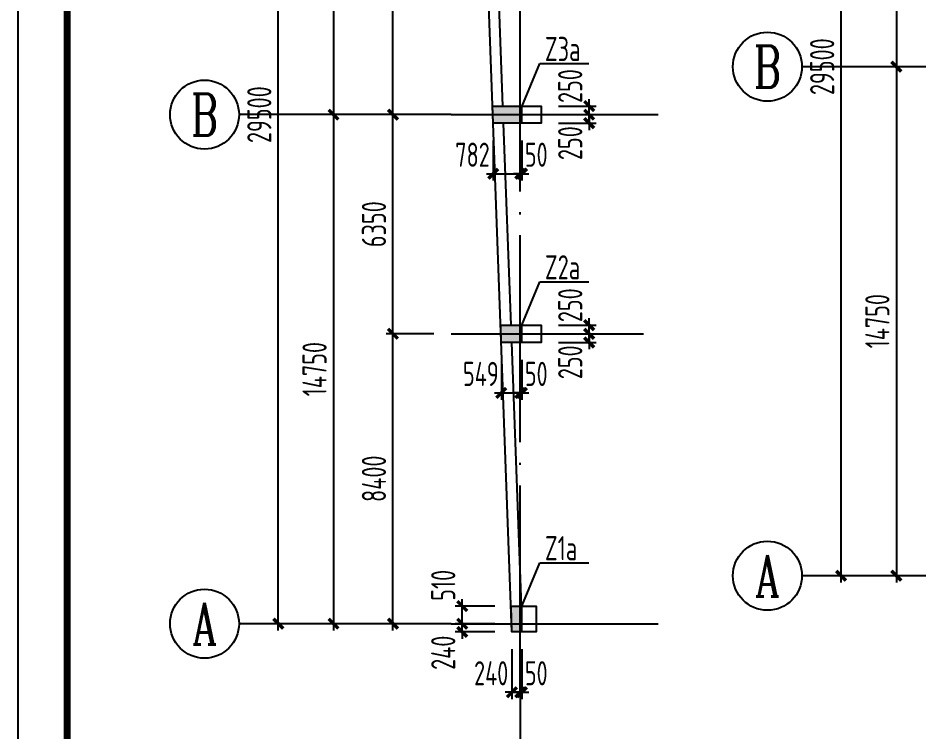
# Model space of a CAD drawing. Extents: x -3102990 to -851544, y -5293060 to -2540151.
# Drawn here: x -2347636 to -2334594, y -2656533 to -2646189 of the extents above; entities that cross this region are included whole.
import ezdxf
from ezdxf.enums import TextEntityAlignment as Align

# ---------------------------------------------------------------- set-up
doc = ezdxf.new("R2010")
doc.units = 0
doc.header["$LTSCALE"] = 1000
doc.header["$PDMODE"] = 1
doc.linetypes.add('DASH', pattern=[0.35, 0.25, -0.1])
doc.linetypes.add('DOTE', pattern=[2.42, 2, -0.2, 0.02, -0.2])
doc.layers.get('0').update_dxf_attribs({"linetype": 'CONTINUOUS'})
doc.layers.get('Defpoints').update_dxf_attribs({"linetype": 'CONTINUOUS'})
for name, color, linetype in [('AXIS', 253, 'DOTE'), ('BEAM_CON', 4, 'CONTINUOUS'), ('COLU', 7, 'CONTINUOUS'), ('DIM', 3, 'CONTINUOUS'), ('NUM', 7, 'CONTINUOUS'), ('PUB_TITLE', 4, 'CONTINUOUS'), ('TEXT', 7, 'CONTINUOUS')]:
    doc.layers.add(name, color=color, linetype=linetype)
doc.layers.add('yichutu', color=7, linetype='CONTINUOUS', true_color=0xffffff, plot=False)
doc.styles.add('TSSD_Axis', font='Complex.shx', dxfattribs={"width": 0.7, "bigfont": 'hztxt.shx'})
doc.styles.add('TSSD_Dimension', font='tssdeng.shx', dxfattribs={"width": 0.7, "bigfont": 'Hztxt.shx'})
doc.styles.add('TSSD_Rein', font='Tssdeng.shx', dxfattribs={"width": 0.75, "bigfont": 'hztxt.shx'})
doc.dimstyles.new('TSSD_200_100', dxfattribs={"dimtxt": 350, "dimasz": 100, "dimexe": 100, "dimexo": 250, "dimgap": 100, "dimtad": 1, "dimdec": 0, "dimlfac": 2, "dimzin": 0, "dimdsep": 46, "dimtxsty": 'TSSD_Dimension', "dimblk": 'ARCHTICK', "dimcen": 0, "dimdle": 100, "dimclrt": 7, "dimadec": 0, "dimazin": 0, "dimtfac": 1, "dimtdec": 0, "dimtix": 1, "dimtmove": 2, "dimatfit": 3, "dimfxl": 1, "dimtolj": 1, "dimtzin": 0, "dimarcsym": 0})

# ---------------------------------------------------------------- blocks, each defined once
blk = doc.blocks.new('ts_axno')
at = {"color": 0, "linetype": 'ByBlock', "lineweight": -2}
blk.add_circle((0, 0), 0.5, dxfattribs=at)
at = {"color": 0, "linetype": 'ByBlock', "lineweight": -2, "style": 'TSSD_Axis', "width": 0.7}
blk.add_attdef('A', text='', height=0.6, dxfattribs=at).set_placement((0, 0), align=Align.MIDDLE_CENTER)
blk = doc.blocks.new('_ArchTick')
at = {"color": 0, "const_width": 0.5}
blk.add_lwpolyline([(-0.71, -0.71), (0.71, 0.71)], dxfattribs=at)
blk = doc.blocks.new('*D1132')
at = {"layer": 'Defpoints', "color": 0, "ltscale": 1.5}
for p in [(-2333201, -2639519), (-2334908, -2646894), (-2333201, -2646894)]:
    blk.add_point(p, dxfattribs=at)
at = {"layer": 'DIM', "color": 0, "lineweight": -2, "ltscale": 1.5}
for p, q in [((-2334908, -2639419), (-2334908, -2646994)), ((-2333451, -2639519), (-2335008, -2639519)), ((-2333451, -2646894), (-2335008, -2646894))]:
    blk.add_line(p, q, dxfattribs=at)
at = {"layer": 'DIM', "color": 0, "lineweight": -2, "ltscale": 1.5, "xscale": 100, "yscale": 100, "zscale": 100}
for p, rotation in [((-2334908, -2639519), 90), ((-2334908, -2646894), 270)]:
    blk.add_blockref('_ArchTick', p, dxfattribs=dict(at, rotation=rotation))
at = {"layer": 'DIM', "color": 7, "ltscale": 1.5, "insert": (-2335183, -2643206), "char_height": 350, "attachment_point": 5, "rotation": 90, "style": 'TSSD_Dimension'}
blk.add_mtext('\\A1;14750', dxfattribs=at)
blk = doc.blocks.new('*D1133')
at = {"layer": 'Defpoints', "color": 0, "ltscale": 1.5}
for p in [(-2333201, -2646894), (-2334908, -2654269), (-2333201, -2654269)]:
    blk.add_point(p, dxfattribs=at)
at = {"layer": 'DIM', "color": 0, "lineweight": -2, "ltscale": 1.5}
for p, q in [((-2334908, -2646794), (-2334908, -2654369)), ((-2333451, -2646894), (-2335008, -2646894)), ((-2333451, -2654269), (-2335008, -2654269))]:
    blk.add_line(p, q, dxfattribs=at)
at = {"layer": 'DIM', "color": 0, "lineweight": -2, "ltscale": 1.5, "xscale": 100, "yscale": 100, "zscale": 100}
for p, rotation in [((-2334908, -2646894), 90), ((-2334908, -2654269), 270)]:
    blk.add_blockref('_ArchTick', p, dxfattribs=dict(at, rotation=rotation))
at = {"layer": 'DIM', "color": 7, "ltscale": 1.5, "insert": (-2335183, -2650581), "char_height": 350, "attachment_point": 5, "rotation": 90, "style": 'TSSD_Dimension'}
blk.add_mtext('\\A1;14750', dxfattribs=at)
blk = doc.blocks.new('*D1134')
at = {"layer": 'Defpoints', "color": 0, "ltscale": 1.5}
for p in [(-2335708, -2639519), (-2333201, -2639519), (-2333201, -2654269)]:
    blk.add_point(p, dxfattribs=at)
at = {"layer": 'DIM', "color": 0, "lineweight": -2, "ltscale": 1.5}
for p, q in [((-2335708, -2654369), (-2335708, -2639419)), ((-2333451, -2639519), (-2335808, -2639519)), ((-2333451, -2654269), (-2335808, -2654269))]:
    blk.add_line(p, q, dxfattribs=at)
at = {"layer": 'DIM', "color": 0, "lineweight": -2, "ltscale": 1.5, "xscale": 100, "yscale": 100, "zscale": 100}
for p, rotation in [((-2335708, -2639519), 90), ((-2335708, -2654269), 270)]:
    blk.add_blockref('_ArchTick', p, dxfattribs=dict(at, rotation=rotation))
at = {"layer": 'DIM', "color": 7, "ltscale": 1.5, "insert": (-2335983, -2646894), "char_height": 350, "attachment_point": 5, "rotation": 90, "style": 'TSSD_Dimension'}
blk.add_mtext('\\A1;29500', dxfattribs=at)
blk = doc.blocks.new('*D2132')
at = {"layer": 'Defpoints', "color": 0, "ltscale": 1.5}
for p in [(-2341358, -2640214), (-2343064, -2647589), (-2341358, -2647589)]:
    blk.add_point(p, dxfattribs=at)
at = {"layer": 'DIM', "color": 0, "lineweight": -2, "ltscale": 1.5}
for p, q in [((-2343064, -2640114), (-2343064, -2647689)), ((-2341608, -2640214), (-2343164, -2640214)), ((-2341608, -2647589), (-2343164, -2647589))]:
    blk.add_line(p, q, dxfattribs=at)
at = {"layer": 'DIM', "color": 0, "lineweight": -2, "ltscale": 1.5, "xscale": 100, "yscale": 100, "zscale": 100}
for p, rotation in [((-2343064, -2640214), 90), ((-2343064, -2647589), 270)]:
    blk.add_blockref('_ArchTick', p, dxfattribs=dict(at, rotation=rotation))
at = {"layer": 'DIM', "color": 7, "ltscale": 1.5, "insert": (-2343339, -2643901), "char_height": 350, "attachment_point": 5, "rotation": 90, "style": 'TSSD_Dimension'}
blk.add_mtext('\\A1;14750', dxfattribs=at)
blk = doc.blocks.new('*D2133')
at = {"layer": 'Defpoints', "color": 0, "ltscale": 1.5}
for p in [(-2341358, -2647589), (-2343064, -2654964), (-2341358, -2654964)]:
    blk.add_point(p, dxfattribs=at)
at = {"layer": 'DIM', "color": 0, "lineweight": -2, "ltscale": 1.5}
for p, q in [((-2343064, -2647489), (-2343064, -2655064)), ((-2341608, -2647589), (-2343164, -2647589)), ((-2341608, -2654964), (-2343164, -2654964))]:
    blk.add_line(p, q, dxfattribs=at)
at = {"layer": 'DIM', "color": 0, "lineweight": -2, "ltscale": 1.5, "xscale": 100, "yscale": 100, "zscale": 100}
for p, rotation in [((-2343064, -2647589), 90), ((-2343064, -2654964), 270)]:
    blk.add_blockref('_ArchTick', p, dxfattribs=dict(at, rotation=rotation))
at = {"layer": 'DIM', "color": 7, "ltscale": 1.5, "insert": (-2343339, -2651276), "char_height": 350, "attachment_point": 5, "rotation": 90, "style": 'TSSD_Dimension'}
blk.add_mtext('\\A1;14750', dxfattribs=at)
blk = doc.blocks.new('*D2134')
at = {"layer": 'Defpoints', "color": 0, "ltscale": 1.5}
for p in [(-2343864, -2640214), (-2341358, -2640214), (-2341358, -2654964)]:
    blk.add_point(p, dxfattribs=at)
at = {"layer": 'DIM', "color": 0, "lineweight": -2, "ltscale": 1.5}
for p, q in [((-2343864, -2655064), (-2343864, -2640114)), ((-2341608, -2640214), (-2343964, -2640214)), ((-2341608, -2654964), (-2343964, -2654964))]:
    blk.add_line(p, q, dxfattribs=at)
at = {"layer": 'DIM', "color": 0, "lineweight": -2, "ltscale": 1.5, "xscale": 100, "yscale": 100, "zscale": 100}
for p, rotation in [((-2343864, -2640214), 90), ((-2343864, -2654964), 270)]:
    blk.add_blockref('_ArchTick', p, dxfattribs=dict(at, rotation=rotation))
at = {"layer": 'DIM', "color": 7, "ltscale": 1.5, "insert": (-2344139, -2647589), "char_height": 350, "attachment_point": 5, "rotation": 90, "style": 'TSSD_Dimension'}
blk.add_mtext('\\A1;29500', dxfattribs=at)
blk = doc.blocks.new('*D2135')
at = {"layer": 'Defpoints', "color": 0, "ltscale": 1.5}
for p in [(-2340478, -2655084), (-2340358, -2655084), (-2340358, -2655957)]:
    blk.add_point(p, dxfattribs=at)
at = {"layer": 'DIM', "color": 0, "lineweight": -2, "ltscale": 1.5}
for p, q in [((-2340478, -2655334), (-2340478, -2656057)), ((-2340358, -2655334), (-2340358, -2656057)), ((-2340478, -2655957), (-2340578, -2655957)), ((-2340478, -2655957), (-2340358, -2655957)), ((-2340358, -2655957), (-2340258, -2655957))]:
    blk.add_line(p, q, dxfattribs=at)
at = {"layer": 'DIM', "color": 0, "lineweight": -2, "ltscale": 1.5, "xscale": 100, "yscale": 100, "zscale": 100}
blk.add_blockref('_ArchTick', (-2340478, -2655957), dxfattribs=at)
at = {"layer": 'DIM', "color": 0, "lineweight": -2, "ltscale": 1.5, "xscale": 100, "yscale": 100, "zscale": 100, "rotation": 180}
blk.add_blockref('_ArchTick', (-2340358, -2655957), dxfattribs=at)
at = {"layer": 'DIM', "color": 7, "ltscale": 1.5, "insert": (-2340779, -2655682), "char_height": 350, "attachment_point": 5, "style": 'TSSD_Dimension'}
blk.add_mtext('\\A1;240', dxfattribs=at)
blk = doc.blocks.new('*D2136')
at = {"layer": 'Defpoints', "color": 0, "ltscale": 1.5}
for p in [(-2340358, -2655084), (-2340333, -2655084), (-2340333, -2655957)]:
    blk.add_point(p, dxfattribs=at)
at = {"layer": 'DIM', "color": 0, "lineweight": -2, "ltscale": 1.5}
for p, q in [((-2340358, -2655334), (-2340358, -2656057)), ((-2340333, -2655334), (-2340333, -2656057)), ((-2340358, -2655957), (-2340458, -2655957)), ((-2340358, -2655957), (-2340333, -2655957)), ((-2340333, -2655957), (-2340233, -2655957))]:
    blk.add_line(p, q, dxfattribs=at)
at = {"layer": 'DIM', "color": 0, "lineweight": -2, "ltscale": 1.5, "xscale": 100, "yscale": 100, "zscale": 100}
blk.add_blockref('_ArchTick', (-2340358, -2655957), dxfattribs=at)
at = {"layer": 'DIM', "color": 0, "lineweight": -2, "ltscale": 1.5, "xscale": 100, "yscale": 100, "zscale": 100, "rotation": 180}
blk.add_blockref('_ArchTick', (-2340333, -2655957), dxfattribs=at)
at = {"layer": 'DIM', "color": 7, "ltscale": 1.5, "insert": (-2340126, -2655682), "char_height": 350, "attachment_point": 5, "style": 'TSSD_Dimension'}
blk.add_mtext('\\A1;50', dxfattribs=at)
blk = doc.blocks.new('*D2137')
at = {"layer": 'Defpoints', "color": 0, "ltscale": 1.5}
for p in [(-2341199, -2654964), (-2340478, -2654964), (-2340478, -2655084)]:
    blk.add_point(p, dxfattribs=at)
at = {"layer": 'DIM', "color": 0, "lineweight": -2, "ltscale": 1.5}
for p, q in [((-2341199, -2654964), (-2341199, -2654864)), ((-2340728, -2654964), (-2341299, -2654964)), ((-2341199, -2655084), (-2341199, -2654964)), ((-2340728, -2655084), (-2341299, -2655084)), ((-2341199, -2655084), (-2341199, -2655184))]:
    blk.add_line(p, q, dxfattribs=at)
at = {"layer": 'DIM', "color": 0, "lineweight": -2, "ltscale": 1.5, "xscale": 100, "yscale": 100, "zscale": 100}
for p, rotation in [((-2341199, -2654964), 270), ((-2341199, -2655084), 90)]:
    blk.add_blockref('_ArchTick', p, dxfattribs=dict(at, rotation=rotation))
at = {"layer": 'DIM', "color": 7, "ltscale": 1.5, "insert": (-2341474, -2655385), "char_height": 350, "attachment_point": 5, "rotation": 90, "style": 'TSSD_Dimension'}
blk.add_mtext('\\A1;240', dxfattribs=at)
blk = doc.blocks.new('*D2138')
at = {"layer": 'Defpoints', "color": 0, "ltscale": 1.5}
for p in [(-2341199, -2654709), (-2340478, -2654709), (-2340478, -2654964)]:
    blk.add_point(p, dxfattribs=at)
at = {"layer": 'DIM', "color": 0, "lineweight": -2, "ltscale": 1.5}
for p, q in [((-2341199, -2655064), (-2341199, -2654609)), ((-2340728, -2654709), (-2341299, -2654709)), ((-2340728, -2654964), (-2341299, -2654964))]:
    blk.add_line(p, q, dxfattribs=at)
at = {"layer": 'DIM', "color": 0, "lineweight": -2, "ltscale": 1.5, "xscale": 100, "yscale": 100, "zscale": 100}
for p, rotation in [((-2341199, -2654709), 90), ((-2341199, -2654964), 270)]:
    blk.add_blockref('_ArchTick', p, dxfattribs=dict(at, rotation=rotation))
at = {"layer": 'DIM', "color": 7, "ltscale": 1.5, "insert": (-2341474, -2654408), "char_height": 350, "attachment_point": 5, "rotation": 90, "style": 'TSSD_Dimension'}
blk.add_mtext('\\A1;510', dxfattribs=at)
blk = doc.blocks.new('*D2139')
at = {"layer": 'Defpoints', "color": 0, "ltscale": 1.5}
for p in [(-2342203, -2650764), (-2341358, -2650764), (-2341358, -2654964)]:
    blk.add_point(p, dxfattribs=at)
at = {"layer": 'DIM', "color": 0, "lineweight": -2, "ltscale": 1.5}
for p, q in [((-2342203, -2655064), (-2342203, -2650664)), ((-2341608, -2650764), (-2342303, -2650764)), ((-2341608, -2654964), (-2342303, -2654964))]:
    blk.add_line(p, q, dxfattribs=at)
at = {"layer": 'DIM', "color": 0, "lineweight": -2, "ltscale": 1.5, "xscale": 100, "yscale": 100, "zscale": 100}
for p, rotation in [((-2342203, -2650764), 90), ((-2342203, -2654964), 270)]:
    blk.add_blockref('_ArchTick', p, dxfattribs=dict(at, rotation=rotation))
at = {"layer": 'DIM', "color": 7, "ltscale": 1.5, "insert": (-2342478, -2652864), "char_height": 350, "attachment_point": 5, "rotation": 90, "style": 'TSSD_Dimension'}
blk.add_mtext('\\A1;8400', dxfattribs=at)
blk = doc.blocks.new('*D2140')
at = {"layer": 'Defpoints', "color": 0, "ltscale": 1.5}
for p in [(-2342203, -2647589), (-2341358, -2647589), (-2341358, -2650764)]:
    blk.add_point(p, dxfattribs=at)
at = {"layer": 'DIM', "color": 0, "lineweight": -2, "ltscale": 1.5}
for p, q in [((-2342203, -2650864), (-2342203, -2647489)), ((-2341608, -2647589), (-2342303, -2647589)), ((-2341608, -2650764), (-2342303, -2650764))]:
    blk.add_line(p, q, dxfattribs=at)
at = {"layer": 'DIM', "color": 0, "lineweight": -2, "ltscale": 1.5, "xscale": 100, "yscale": 100, "zscale": 100}
for p, rotation in [((-2342203, -2647589), 90), ((-2342203, -2650764), 270)]:
    blk.add_blockref('_ArchTick', p, dxfattribs=dict(at, rotation=rotation))
at = {"layer": 'DIM', "color": 7, "ltscale": 1.5, "insert": (-2342478, -2649176), "char_height": 350, "attachment_point": 5, "rotation": 90, "style": 'TSSD_Dimension'}
blk.add_mtext('\\A1;6350', dxfattribs=at)
blk = doc.blocks.new('*D2141')
at = {"layer": 'Defpoints', "color": 0, "ltscale": 1.5}
for p in [(-2342203, -2643901), (-2341358, -2643901), (-2341358, -2647589)]:
    blk.add_point(p, dxfattribs=at)
at = {"layer": 'DIM', "color": 0, "lineweight": -2, "ltscale": 1.5}
for p, q in [((-2341608, -2643901), (-2342303, -2643901)), ((-2342203, -2647689), (-2342203, -2643801)), ((-2341608, -2647589), (-2342303, -2647589))]:
    blk.add_line(p, q, dxfattribs=at)
at = {"layer": 'DIM', "color": 0, "lineweight": -2, "ltscale": 1.5, "xscale": 100, "yscale": 100, "zscale": 100}
for p, rotation in [((-2342203, -2643901), 90), ((-2342203, -2647589), 270)]:
    blk.add_blockref('_ArchTick', p, dxfattribs=dict(at, rotation=rotation))
at = {"layer": 'DIM', "color": 7, "ltscale": 1.5, "insert": (-2342478, -2645745), "char_height": 350, "attachment_point": 5, "rotation": 90, "style": 'TSSD_Dimension'}
blk.add_mtext('\\A1;7375', dxfattribs=at)
blk = doc.blocks.new('*D2147')
at = {"layer": 'Defpoints', "color": 0, "ltscale": 1.5}
for p in [(-2340749, -2647714), (-2340358, -2647714), (-2340358, -2648445)]:
    blk.add_point(p, dxfattribs=at)
at = {"layer": 'DIM', "color": 0, "lineweight": -2, "ltscale": 1.5}
for p, q in [((-2340749, -2647964), (-2340749, -2648545)), ((-2340358, -2647964), (-2340358, -2648545)), ((-2340849, -2648445), (-2340258, -2648445))]:
    blk.add_line(p, q, dxfattribs=at)
at = {"layer": 'DIM', "color": 0, "lineweight": -2, "ltscale": 1.5, "xscale": 100, "yscale": 100, "zscale": 100, "rotation": 180}
blk.add_blockref('_ArchTick', (-2340749, -2648445), dxfattribs=at)
at = {"layer": 'DIM', "color": 0, "lineweight": -2, "ltscale": 1.5, "xscale": 100, "yscale": 100, "zscale": 100}
blk.add_blockref('_ArchTick', (-2340358, -2648445), dxfattribs=at)
at = {"layer": 'DIM', "color": 7, "ltscale": 1.5, "insert": (-2341050, -2648170), "char_height": 350, "attachment_point": 5, "style": 'TSSD_Dimension'}
blk.add_mtext('\\A1;782', dxfattribs=at)
blk = doc.blocks.new('*D2148')
at = {"layer": 'Defpoints', "color": 0, "ltscale": 1.5}
for p in [(-2340358, -2647714), (-2340333, -2647714), (-2340333, -2648445)]:
    blk.add_point(p, dxfattribs=at)
at = {"layer": 'DIM', "color": 0, "lineweight": -2, "ltscale": 1.5}
for p, q in [((-2340358, -2647964), (-2340358, -2648545)), ((-2340333, -2647964), (-2340333, -2648545)), ((-2340358, -2648445), (-2340458, -2648445)), ((-2340358, -2648445), (-2340333, -2648445)), ((-2340333, -2648445), (-2340233, -2648445))]:
    blk.add_line(p, q, dxfattribs=at)
at = {"layer": 'DIM', "color": 0, "lineweight": -2, "ltscale": 1.5, "xscale": 100, "yscale": 100, "zscale": 100}
blk.add_blockref('_ArchTick', (-2340358, -2648445), dxfattribs=at)
at = {"layer": 'DIM', "color": 0, "lineweight": -2, "ltscale": 1.5, "xscale": 100, "yscale": 100, "zscale": 100, "rotation": 180}
blk.add_blockref('_ArchTick', (-2340333, -2648445), dxfattribs=at)
at = {"layer": 'DIM', "color": 7, "ltscale": 1.5, "insert": (-2340126, -2648170), "char_height": 350, "attachment_point": 5, "style": 'TSSD_Dimension'}
blk.add_mtext('\\A1;50', dxfattribs=at)
blk = doc.blocks.new('*D2149')
at = {"layer": 'Defpoints', "color": 0, "ltscale": 1.5}
for p in [(-2340632, -2650889), (-2340358, -2650889), (-2340358, -2651620)]:
    blk.add_point(p, dxfattribs=at)
at = {"layer": 'DIM', "color": 0, "lineweight": -2, "ltscale": 1.5}
for p, q in [((-2340632, -2651139), (-2340632, -2651720)), ((-2340358, -2651139), (-2340358, -2651720)), ((-2340732, -2651620), (-2340258, -2651620))]:
    blk.add_line(p, q, dxfattribs=at)
at = {"layer": 'DIM', "color": 0, "lineweight": -2, "ltscale": 1.5, "xscale": 100, "yscale": 100, "zscale": 100, "rotation": 180}
blk.add_blockref('_ArchTick', (-2340632, -2651620), dxfattribs=at)
at = {"layer": 'DIM', "color": 0, "lineweight": -2, "ltscale": 1.5, "xscale": 100, "yscale": 100, "zscale": 100}
blk.add_blockref('_ArchTick', (-2340358, -2651620), dxfattribs=at)
at = {"layer": 'DIM', "color": 7, "ltscale": 1.5, "insert": (-2340929, -2651345), "char_height": 350, "attachment_point": 5, "style": 'TSSD_Dimension'}
blk.add_mtext('\\A1;549', dxfattribs=at)
blk = doc.blocks.new('*D2150')
at = {"layer": 'Defpoints', "color": 0, "ltscale": 1.5}
for p in [(-2340358, -2650889), (-2340333, -2650889), (-2340333, -2651620)]:
    blk.add_point(p, dxfattribs=at)
at = {"layer": 'DIM', "color": 0, "lineweight": -2, "ltscale": 1.5}
for p, q in [((-2340358, -2651139), (-2340358, -2651720)), ((-2340333, -2651139), (-2340333, -2651720)), ((-2340358, -2651620), (-2340458, -2651620)), ((-2340358, -2651620), (-2340333, -2651620)), ((-2340333, -2651620), (-2340233, -2651620))]:
    blk.add_line(p, q, dxfattribs=at)
at = {"layer": 'DIM', "color": 0, "lineweight": -2, "ltscale": 1.5, "xscale": 100, "yscale": 100, "zscale": 100}
blk.add_blockref('_ArchTick', (-2340358, -2651620), dxfattribs=at)
at = {"layer": 'DIM', "color": 0, "lineweight": -2, "ltscale": 1.5, "xscale": 100, "yscale": 100, "zscale": 100, "rotation": 180}
blk.add_blockref('_ArchTick', (-2340333, -2651620), dxfattribs=at)
at = {"layer": 'DIM', "color": 7, "ltscale": 1.5, "insert": (-2340126, -2651345), "char_height": 350, "attachment_point": 5, "style": 'TSSD_Dimension'}
blk.add_mtext('\\A1;50', dxfattribs=at)
blk = doc.blocks.new('*D2156')
at = {"layer": 'Defpoints', "color": 0, "ltscale": 1.5}
for p in [(-2340053, -2647589), (-2339359, -2647589), (-2340053, -2647714)]:
    blk.add_point(p, dxfattribs=at)
at = {"layer": 'DIM', "color": 0, "lineweight": -2, "ltscale": 1.5}
for p, q in [((-2339359, -2647589), (-2339359, -2647489)), ((-2339803, -2647589), (-2339259, -2647589)), ((-2339359, -2647714), (-2339359, -2647589)), ((-2339803, -2647714), (-2339259, -2647714)), ((-2339359, -2647714), (-2339359, -2647814))]:
    blk.add_line(p, q, dxfattribs=at)
at = {"layer": 'DIM', "color": 0, "lineweight": -2, "ltscale": 1.5, "xscale": 100, "yscale": 100, "zscale": 100}
for p, rotation in [((-2339359, -2647589), 270), ((-2339359, -2647714), 90)]:
    blk.add_blockref('_ArchTick', p, dxfattribs=dict(at, rotation=rotation))
at = {"layer": 'DIM', "color": 7, "ltscale": 1.5, "insert": (-2339634, -2648002), "char_height": 350, "attachment_point": 5, "rotation": 90, "style": 'TSSD_Dimension'}
blk.add_mtext('\\A1;250', dxfattribs=at)
blk = doc.blocks.new('*D2157')
at = {"layer": 'Defpoints', "color": 0, "ltscale": 1.5}
for p in [(-2340053, -2647464), (-2339359, -2647464), (-2340053, -2647589)]:
    blk.add_point(p, dxfattribs=at)
at = {"layer": 'DIM', "color": 0, "lineweight": -2, "ltscale": 1.5}
for p, q in [((-2339359, -2647464), (-2339359, -2647364)), ((-2339803, -2647464), (-2339259, -2647464)), ((-2339359, -2647589), (-2339359, -2647464)), ((-2339803, -2647589), (-2339259, -2647589)), ((-2339359, -2647589), (-2339359, -2647689))]:
    blk.add_line(p, q, dxfattribs=at)
at = {"layer": 'DIM', "color": 0, "lineweight": -2, "ltscale": 1.5, "xscale": 100, "yscale": 100, "zscale": 100}
for p, rotation in [((-2339359, -2647464), 270), ((-2339359, -2647589), 90)]:
    blk.add_blockref('_ArchTick', p, dxfattribs=dict(at, rotation=rotation))
at = {"layer": 'DIM', "color": 7, "ltscale": 1.5, "insert": (-2339634, -2647175), "char_height": 350, "attachment_point": 5, "rotation": 90, "style": 'TSSD_Dimension'}
blk.add_mtext('\\A1;250', dxfattribs=at)
blk = doc.blocks.new('*D2158')
at = {"layer": 'Defpoints', "color": 0, "ltscale": 1.5}
for p in [(-2340053, -2650764), (-2339359, -2650764), (-2340053, -2650889)]:
    blk.add_point(p, dxfattribs=at)
at = {"layer": 'DIM', "color": 0, "lineweight": -2, "ltscale": 1.5}
for p, q in [((-2339359, -2650764), (-2339359, -2650664)), ((-2339803, -2650764), (-2339259, -2650764)), ((-2339359, -2650889), (-2339359, -2650764)), ((-2339803, -2650889), (-2339259, -2650889)), ((-2339359, -2650889), (-2339359, -2650989))]:
    blk.add_line(p, q, dxfattribs=at)
at = {"layer": 'DIM', "color": 0, "lineweight": -2, "ltscale": 1.5, "xscale": 100, "yscale": 100, "zscale": 100}
for p, rotation in [((-2339359, -2650764), 270), ((-2339359, -2650889), 90)]:
    blk.add_blockref('_ArchTick', p, dxfattribs=dict(at, rotation=rotation))
at = {"layer": 'DIM', "color": 7, "ltscale": 1.5, "insert": (-2339634, -2651177), "char_height": 350, "attachment_point": 5, "rotation": 90, "style": 'TSSD_Dimension'}
blk.add_mtext('\\A1;250', dxfattribs=at)
blk = doc.blocks.new('*D2159')
at = {"layer": 'Defpoints', "color": 0, "ltscale": 1.5}
for p in [(-2340053, -2650639), (-2339359, -2650639), (-2340053, -2650764)]:
    blk.add_point(p, dxfattribs=at)
at = {"layer": 'DIM', "color": 0, "lineweight": -2, "ltscale": 1.5}
for p, q in [((-2339359, -2650639), (-2339359, -2650539)), ((-2339803, -2650639), (-2339259, -2650639)), ((-2339359, -2650764), (-2339359, -2650639)), ((-2339803, -2650764), (-2339259, -2650764)), ((-2339359, -2650764), (-2339359, -2650864))]:
    blk.add_line(p, q, dxfattribs=at)
at = {"layer": 'DIM', "color": 0, "lineweight": -2, "ltscale": 1.5, "xscale": 100, "yscale": 100, "zscale": 100}
for p, rotation in [((-2339359, -2650639), 270), ((-2339359, -2650764), 90)]:
    blk.add_blockref('_ArchTick', p, dxfattribs=dict(at, rotation=rotation))
at = {"layer": 'DIM', "color": 7, "ltscale": 1.5, "insert": (-2339634, -2650350), "char_height": 350, "attachment_point": 5, "rotation": 90, "style": 'TSSD_Dimension'}
blk.add_mtext('\\A1;250', dxfattribs=at)
blk = doc.blocks.new('A$C16496DF1')
at = {"layer": 'PUB_TITLE'}
blk.add_lwpolyline([(0, 0), (0, 42000), (104100, 42000), (104100, 0)], close=True, dxfattribs=at)
at = {"layer": 'PUB_TITLE', "const_width": 100}
blk.add_lwpolyline([(103100, 1000), (103100, 41000), (713, 41000), (713, 1000), (103100, 1000)], dxfattribs=at)
blk = doc.blocks.new('yct-1041-420-104100-42000-100-2006.0')
at = {"layer": 'yichutu', "color": 7, "true_color": 0xffffff}
blk.add_lwpolyline([(0, 0), (0, 42000), (104100, 42000), (104100, 0)], close=True, dxfattribs=at)

msp = doc.modelspace()

# ---------------------------------------------------------------- hatches: boundary and pattern name
at = {"layer": 'COLU', "ltscale": 1.5}
h = msp.add_hatch(color=256, dxfattribs=at)
h.paths.add_polyline_path([(-2340839.81, -2637087.05), (-2341139.61, -2637098.16), (-2341130.36, -2637347.98), (-2340830.56, -2637336.88)])
h.paths.add_polyline_path([(-2340333.02, -2640093.73), (-2341029.42, -2640093.8), (-2341015.63, -2640468.72), (-2340333.02, -2640468.72)])
h.paths.add_polyline_path([(-2340333.02, -2643776.22), (-2340893.96, -2643776.22), (-2340884.76, -2644026.22), (-2340333.02, -2644026.22)])
h.paths.add_polyline_path([(-2340333.02, -2647463.72), (-2340758.32, -2647463.72), (-2340749.12, -2647713.72), (-2340333.02, -2647713.72)])
h.paths.add_polyline_path([(-2340333.02, -2650638.71), (-2340641.53, -2650638.71), (-2340632.33, -2650888.71), (-2340333.02, -2650888.71)])
h.paths.add_polyline_path([(-2340333.02, -2654708.72), (-2340491.81, -2654708.72), (-2340478.02, -2655083.72), (-2340333.02, -2655083.72)])

# ---------------------------------------------------------------- linework, layer by layer
at = {"layer": 'AXIS', "ltscale": 1.5}
for p, q in [((-2340358.02, -2655963.72), (-2340358.02, -2639213.72)), ((-2341358.02, -2647588.72), (-2338189.44, -2647588.72)), ((-2341358.02, -2650763.71), (-2338571.09, -2650763.71)), ((-2341358.02, -2654963.72), (-2338189.44, -2654963.72))]:
    msp.add_line(p, q, dxfattribs=at)
at = {"layer": 'BEAM_CON'}
for p, q in [((-2340478.02, -2655083.72), (-2341139.61, -2637098.16)), ((-2340608.22, -2647463.72), (-2340734.66, -2644026.22)), ((-2340491.43, -2650638.71), (-2340599.02, -2647713.72)), ((-2340341.71, -2654708.72), (-2340482.23, -2650888.71)), ((-2340358.02, -2655083.72), (-2340358.02, -2655083.72))]:
    msp.add_line(p, q, dxfattribs=at)
at = {"layer": 'COLU', "linetype": 'DASH', "ltscale": 0.3}
for p, q in [((-2340333.02, -2647713.72), (-2340333.02, -2647463.72)), ((-2340333.02, -2650888.71), (-2340333.02, -2650638.71)), ((-2340333.02, -2655083.72), (-2340333.02, -2654708.72))]:
    msp.add_line(p, q, dxfattribs=at)
at = {"layer": 'COLU', "ltscale": 1.5}
for points in [[(-2340758.32, -2647463.72), (-2340053.02, -2647463.72), (-2340053.02, -2647713.72), (-2340749.12, -2647713.72)], [(-2340333.02, -2647463.72), (-2340053.02, -2647463.72), (-2340053.02, -2647713.72), (-2340333.02, -2647713.72)], [(-2340641.53, -2650638.71), (-2340053.02, -2650638.71), (-2340053.02, -2650888.71), (-2340632.33, -2650888.71)], [(-2340333.02, -2650638.71), (-2340053.02, -2650638.71), (-2340053.02, -2650888.71), (-2340333.02, -2650888.71)], [(-2340491.81, -2654708.72), (-2340128.02, -2654708.72), (-2340128.02, -2655083.72), (-2340478.02, -2655083.72)], [(-2340333.02, -2654708.72), (-2340128.02, -2654708.72), (-2340128.02, -2655083.72), (-2340333.02, -2655083.72)]]:
    msp.add_lwpolyline(points, close=True, dxfattribs=at)
at = {"layer": 'NUM'}
for p, q in [((-2340333.02, -2647476.22), (-2340074.2, -2646847.61)), ((-2340074.2, -2646847.61), (-2339364.75, -2646847.61)), ((-2340333.02, -2650638.71), (-2340074.2, -2650010.11)), ((-2340074.2, -2650010.11), (-2339364.75, -2650010.11)), ((-2340333.02, -2654708.72), (-2340074.2, -2654080.11)), ((-2340074.2, -2654080.11), (-2339364.75, -2654080.11))]:
    msp.add_line(p, q, dxfattribs=at)
at = {"layer": 'NUM', "ltscale": 1.5}
for p, q in [((-2333201.43, -2646893.85), (-2336276.43, -2646893.85)), ((-2341358.02, -2647588.72), (-2344433.02, -2647588.72)), ((-2333201.43, -2654268.85), (-2336276.43, -2654268.85)), ((-2341358.02, -2654963.72), (-2344433.02, -2654963.72)), ((-2340358.02, -2655963.72), (-2340358.02, -2657297.26))]:
    msp.add_line(p, q, dxfattribs=at)

# ---------------------------------------------------------------- block references
at = {"ltscale": 1.5}
msp.add_blockref('A$C16496DF1', (-2347635.85, -2672902.4), dxfattribs=at)
at = {"layer": 'NUM'}
ref = msp.add_blockref('ts_axno', (-2336776.43, -2646893.85), dxfattribs=dict(at, xscale=1000, yscale=1000, zscale=1000))
ref.add_attrib('B', 'B', dxfattribs={"height": 600, "style": 'TSSD_Axis', "width": 0.7}).set_placement((-2336776.43, -2646893.85), align=Align.MIDDLE_CENTER)
ref = msp.add_blockref('ts_axno', (-2344933.02, -2647588.72), dxfattribs=dict(at, xscale=1000, yscale=1000, zscale=1000))
ref.add_attrib('B', 'B', dxfattribs={"height": 600, "style": 'TSSD_Axis', "width": 0.7}).set_placement((-2344933.02, -2647588.72), align=Align.MIDDLE_CENTER)
ref = msp.add_blockref('ts_axno', (-2336776.43, -2654268.85), dxfattribs=dict(at, xscale=1000, yscale=1000, zscale=1000))
ref.add_attrib('A', 'A', dxfattribs={"height": 600, "style": 'TSSD_Axis', "width": 0.7}).set_placement((-2336776.43, -2654268.85), align=Align.MIDDLE_CENTER)
ref = msp.add_blockref('ts_axno', (-2344933.02, -2654963.72), dxfattribs=dict(at, xscale=1000, yscale=1000, zscale=1000))
ref.add_attrib('A', 'A', dxfattribs={"height": 600, "style": 'TSSD_Axis', "width": 0.7}).set_placement((-2344933.02, -2654963.72), align=Align.MIDDLE_CENTER)
at = {"layer": 'yichutu'}
msp.add_blockref('yct-1041-420-104100-42000-100-2006.0', (-2347635.85, -2672902.4), dxfattribs=at)

# ---------------------------------------------------------------- texts
at = {"layer": 'TEXT', "style": 'TSSD_Rein', "width": 0.7}
for s, p in [('Z3a', (-2340000.03, -2646812.6)), ('Z2a', (-2340000.03, -2649975.1)), ('Z1a', (-2340000.03, -2654045.1))]:
    msp.add_text(s, height=350, dxfattribs=at).set_placement(p)

# ---------------------------------------------------------------- dimensions: what is measured, and where the dimension line sits
at = {"layer": 'DIM', "ltscale": 1.5}
for base, p1, p2, picture, middle in [((-2335707.68, -2639518.85), (-2333201.43, -2654268.85), (-2333201.43, -2639518.85), '*D1134', (-2335982.68, -2646893.85)), ((-2334907.68, -2646893.85), (-2333201.43, -2639518.85), (-2333201.43, -2646893.85), '*D1132', (-2335182.68, -2643206.35)), ((-2343864.27, -2640213.72), (-2341358.02, -2654963.72), (-2341358.02, -2640213.72), '*D2134', (-2344139.27, -2647588.72)), ((-2343064.27, -2647588.72), (-2341358.02, -2640213.72), (-2341358.02, -2647588.72), '*D2132', (-2343339.27, -2643901.22)), ((-2342203.15, -2643901.22), (-2341358.02, -2647588.72), (-2341358.02, -2643901.22), '*D2141', (-2342478.15, -2645744.97)), ((-2334907.68, -2654268.85), (-2333201.43, -2646893.85), (-2333201.43, -2654268.85), '*D1133', (-2335182.68, -2650581.35)), ((-2343064.27, -2654963.72), (-2341358.02, -2647588.72), (-2341358.02, -2654963.72), '*D2133', (-2343339.27, -2651276.22)), ((-2342203.15, -2647588.72), (-2341358.02, -2650763.71), (-2341358.02, -2647588.72), '*D2140', (-2342478.15, -2649176.22)), ((-2342203.15, -2650763.71), (-2341358.02, -2654963.72), (-2341358.02, -2650763.71), '*D2139', (-2342478.15, -2652863.72))]:
    dim = msp.add_linear_dim(base=base, p1=p1, p2=p2, angle=90, dimstyle='TSSD_200_100', dxfattribs=at)
    dim.commit()
    dim.dimension.update_dxf_attribs({"geometry": picture, "text_midpoint": middle})
for base, p1, p2, picture, middle in [((-2339358.69, -2647463.72), (-2340053.02, -2647588.72), (-2340053.02, -2647463.72), '*D2157', (-2339633.69, -2647175.13)), ((-2339358.69, -2647588.72), (-2340053.02, -2647713.72), (-2340053.02, -2647588.72), '*D2156', (-2339633.69, -2648002.3)), ((-2339358.69, -2650638.71), (-2340053.02, -2650763.71), (-2340053.02, -2650638.71), '*D2159', (-2339633.69, -2650350.13)), ((-2339358.69, -2650763.71), (-2340053.02, -2650888.71), (-2340053.02, -2650763.71), '*D2158', (-2339633.69, -2651177.3)), ((-2341199.02, -2654708.72), (-2340478.02, -2654963.72), (-2340478.02, -2654708.72), '*D2138', (-2341474.02, -2654407.63)), ((-2341199.02, -2654963.72), (-2340478.02, -2655083.72), (-2340478.02, -2654963.72), '*D2137', (-2341474.02, -2655384.8))]:
    dim = msp.add_linear_dim(base=base, p1=p1, p2=p2, angle=90, dimstyle='TSSD_200_100', dxfattribs=at)
    dim.commit()
    dim.dimension.update_dxf_attribs({"geometry": picture, "text_midpoint": middle, "dimtype": 160})
for base, p1, p2, picture, middle in [((-2340358.02, -2648444.76), (-2340749.12, -2647713.72), (-2340358.02, -2647713.72), '*D2147', (-2341050.21, -2648169.76)), ((-2340333.02, -2648444.76), (-2340358.02, -2647713.72), (-2340333.02, -2647713.72), '*D2148', (-2340126.16, -2648169.76)), ((-2340358.02, -2651619.76), (-2340632.33, -2650888.71), (-2340358.02, -2650888.71), '*D2149', (-2340928.71, -2651344.76)), ((-2340333.02, -2651619.76), (-2340358.02, -2650888.71), (-2340333.02, -2650888.71), '*D2150', (-2340126.16, -2651344.76)), ((-2340358.02, -2655957.42), (-2340478.02, -2655083.72), (-2340358.02, -2655083.72), '*D2135', (-2340779.11, -2655682.42)), ((-2340333.02, -2655957.42), (-2340358.02, -2655083.72), (-2340333.02, -2655083.72), '*D2136', (-2340126.16, -2655682.42))]:
    dim = msp.add_linear_dim(base=base, p1=p1, p2=p2, dimstyle='TSSD_200_100', dxfattribs=at)
    dim.commit()
    dim.dimension.update_dxf_attribs({"geometry": picture, "text_midpoint": middle, "dimtype": 160})

doc.saveas('drawing.dxf')
